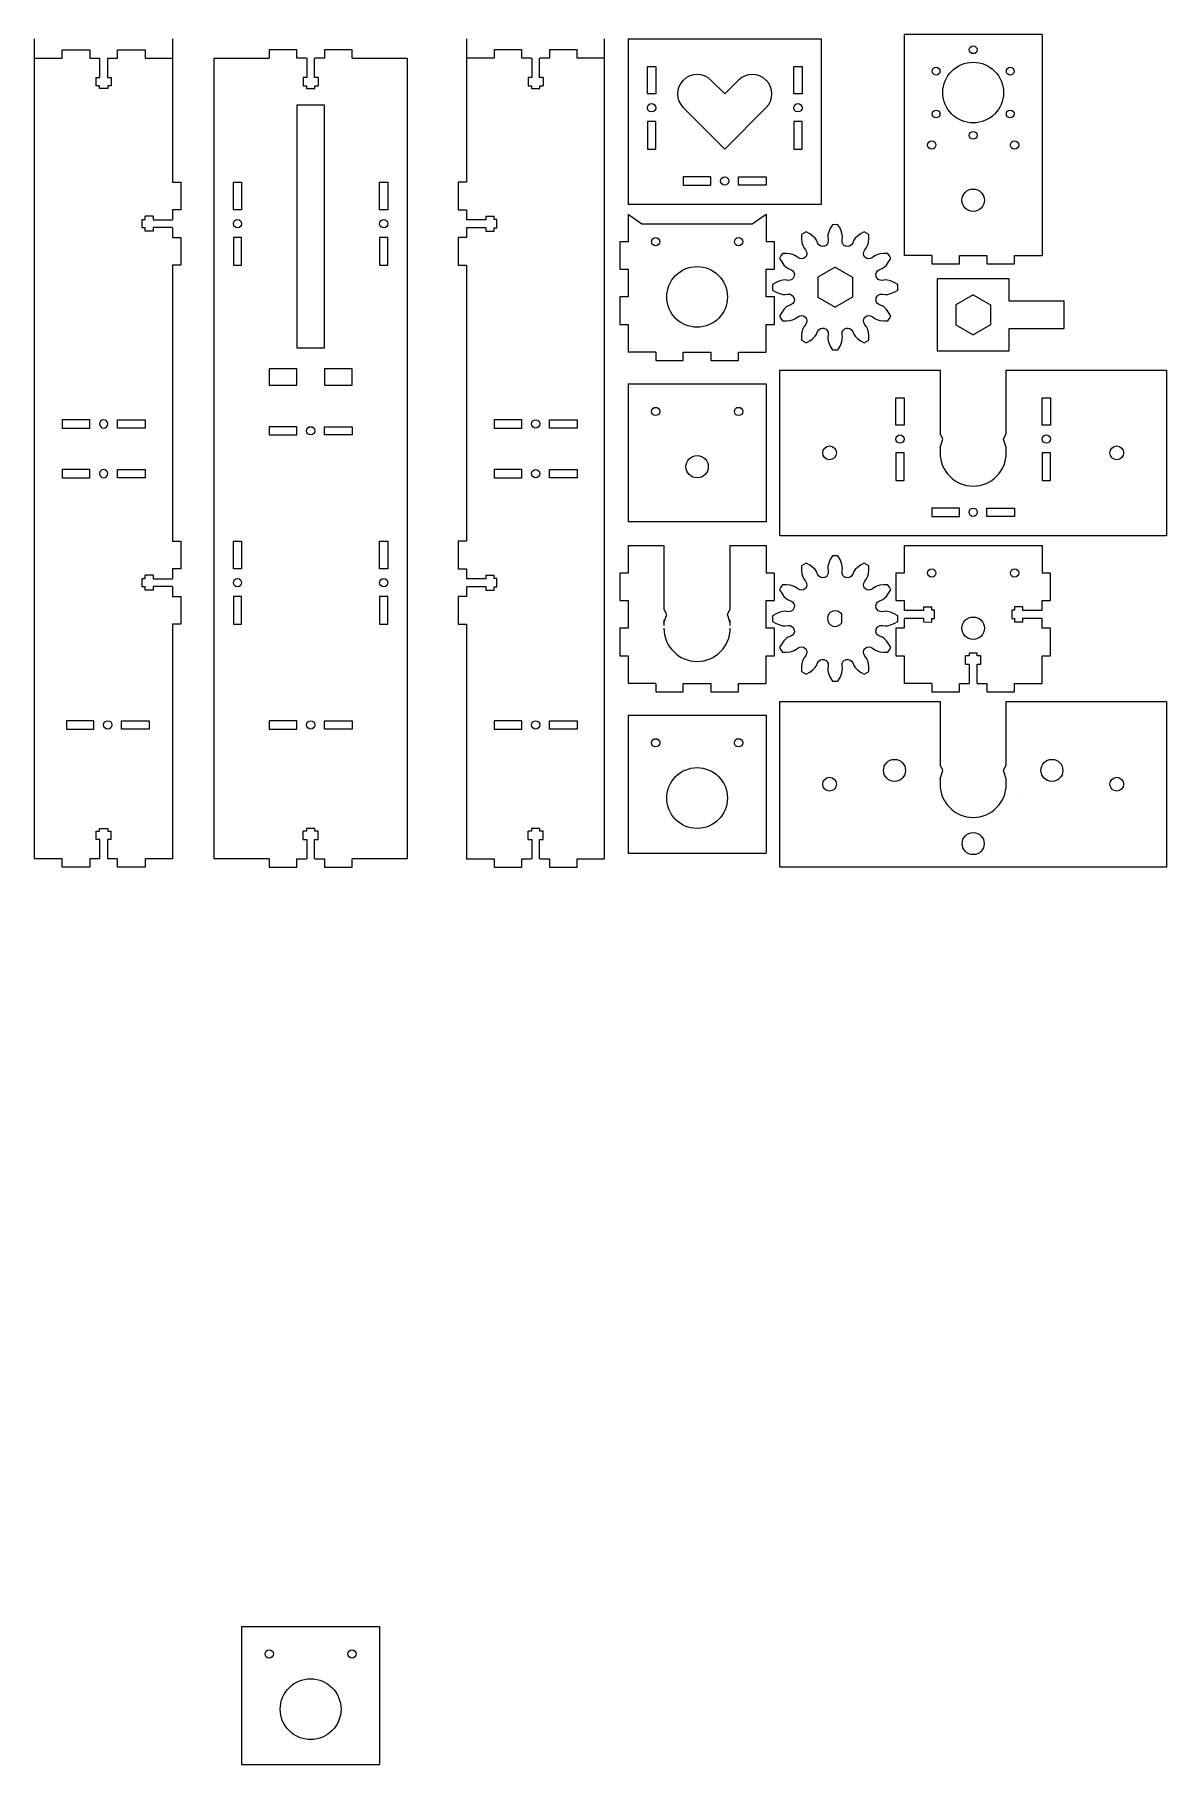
# Model space of a CAD drawing. Header units: millimetres. Extents: x 0 to 410, y -325 to 302.
import ezdxf

# ---------------------------------------------------------------- set-up
doc = ezdxf.new("R2010")
doc.units = ezdxf.units.MM
doc.layers.get('0').update_dxf_attribs({"linetype": 'CONTINUOUS', "lineweight": 25, "true_color": 0x000000})
doc.layers.add('Motor Plate', color=7, linetype='CONTINUOUS', lineweight=0, true_color=0x000000)

# ---------------------------------------------------------------- blocks, each defined once
blk = doc.blocks.new('tabs')
for p, q in [((-2.76, 7), (-2.76, 10)), ((-1.51, 10), (-2.76, 10)), ((-2.76, 7), (-1.41, 7)), ((1.49, 11), (-1.51, 11)), ((-1.51, 11), (-1.51, 10)), ((-1.41, 7), (-1.41, 0)), ((1.41, 0), (1.41, 7)), ((1.41, 7), (2.74, 7)), ((1.49, 10), (1.49, 11)), ((2.75, 10), (1.49, 10)), ((2.74, 7), (2.75, 10)), ((-15, 0), (-15, -3)), ((-5, -3), (-5, 0)), ((-5, 0), (-1.5, 0)), ((1.5, 0), (5, 0)), ((5, 0), (5, -3)), ((15, -3), (15, 0)), ((-15, -3), (-5, -3)), ((5, -3), (15, -3))]:
    blk.add_line(p, q)
blk = doc.blocks.new('slots')
for p, q in [((-5, 1.5), (-15, 1.5)), ((-15, 1.5), (-15, -1.5)), ((-5, -1.5), (-5, 1.5)), ((5, -1.5), (5, 1.5)), ((5, 1.5), (15, 1.5)), ((15, 1.5), (15, -1.5)), ((-15, -1.5), (-5, -1.5)), ((15, -1.5), (5, -1.5)), ((5, -1.5), (5, -1.5))]:
    blk.add_line(p, q)
blk.add_circle((0, 0), 1.5)
blk = doc.blocks.new('tabs no ts')
for p, q in [((-5, -3), (-5, 0)), ((-5, 0), (5, 0)), ((-15, 0), (-15, -3)), ((-15, -3), (-5, -3)), ((5, 0), (5, -3)), ((5, -3), (15, -3)), ((15, -3), (15, 0))]:
    blk.add_line(p, q)

msp = doc.modelspace()

# ---------------------------------------------------------------- linework, layer by layer
for p, q in [((365, 301.5), (315, 301.5)), ((315, 301.5), (315, 271.5)), ((365, 301.5), (365, 221.5)), ((0, 3), (0, 300)), ((50, 300), (50, 248)), ((156.5, 300), (156.5, 248)), ((206.5, 3), (206.5, 300)), ((215, 300), (215, 240)), ((215, 300), (285, 300)), ((285, 240), (285, 300)), ((0, 293), (10, 293)), ((40, 293), (50, 293)), ((65, 293), (85, 293)), ((65, 3), (65, 293)), ((115, 293), (135, 293)), ((135, 293), (135, 3)), ((166.5, 293), (156.5, 293)), ((206.5, 293), (196.5, 293)), ((234.95, 284.95), (235.05, 285.05)), ((234.95, 284.95), (235.05, 285.05)), ((244.95, 285.05), (250, 280)), ((250, 280), (255.05, 285.05)), ((264.95, 285.05), (265.05, 284.95)), ((105, 276), (95, 276)), ((95, 276), (95, 188)), ((105, 188), (105, 276)), ((250, 260), (234.95, 275.05)), ((265.05, 275.05), (250, 260)), ((315, 271.5), (315, 221.5)), ((285, 240), (215, 240)), ((50, 238), (50, 234.41)), ((156.5, 238), (156.5, 234.41)), ((215, 236.5), (215, 226.5)), ((215, 236.5), (220, 233)), ((220, 233), (260, 233)), ((260, 233), (265, 236.5)), ((265, 236.5), (265, 226.5)), ((325, 221.5), (315, 221.5)), ((355, 221.5), (365, 221.5)), ((50, 218), (50, 118)), ((156.5, 218), (156.5, 118)), ((290.05, 217.27), (283.67, 213.59)), ((283.72, 213.68), (283.72, 206.32)), ((289.95, 217.27), (296.33, 213.59)), ((296.27, 213.68), (296.27, 206.32)), ((340, 213), (327, 213)), ((327, 213), (327, 187)), ((340.05, 207.27), (333.67, 203.59)), ((339.95, 207.27), (346.33, 203.59)), ((353, 213), (340, 213)), ((353, 205), (353, 213)), ((283.67, 206.41), (290.05, 202.73)), ((296.33, 206.41), (289.95, 202.73)), ((333.72, 203.68), (333.72, 196.32)), ((346.27, 203.68), (346.27, 196.32)), ((373, 205), (353, 205)), ((373, 195), (373, 205)), ((215, 196.5), (215, 186.5)), ((265, 186.5), (265, 196.5)), ((333.67, 196.41), (340.05, 192.73)), ((346.33, 196.41), (339.95, 192.73)), ((353, 187), (353, 195)), ((353, 195), (373, 195)), ((95, 188), (105, 188)), ((225, 186.5), (215, 186.5)), ((255, 186.5), (265, 186.5)), ((327, 187), (353, 187)), ((85, 180.5), (85, 174.5)), ((95, 180.5), (85, 180.5)), ((95, 174.5), (95, 180.5)), ((105, 180.5), (105, 174.5)), ((115, 180.5), (105, 180.5)), ((115, 174.5), (115, 180.5)), ((270, 180), (328, 180)), ((270, 120), (270, 180)), ((328, 180), (328, 157)), ((352, 180), (410, 180)), ((352, 157), (352, 180)), ((410, 180), (410, 120)), ((85, 174.5), (95, 174.5)), ((105, 174.5), (115, 174.5)), ((215, 175), (265, 175)), ((215, 175), (215, 125)), ((265, 175), (265, 125)), ((329, 155), (328, 157)), ((351, 155), (352, 157)), ((328, 152), (329, 155)), ((328, 152), (328, 150)), ((352, 152), (351, 155)), ((352, 150), (352, 152)), ((352, 150), (352, 150)), ((265, 125), (215, 125)), ((410, 120), (270, 120)), ((215, 116.5), (215, 106.5)), ((215, 116.5), (228, 116.5)), ((228, 116.5), (228, 93.5)), ((252, 93.5), (252, 116.5)), ((252, 116.5), (265, 116.5)), ((265, 116.5), (265, 106.5)), ((315, 116.5), (315, 106.5)), ((315, 116.5), (365, 116.5)), ((365, 116.5), (365, 106.5)), ((50, 108), (50, 104.41)), ((156.5, 108), (156.5, 104.41)), ((50, 88), (50, 3)), ((156.5, 88), (156.5, 3)), ((229, 91.5), (228, 93.5)), ((228, 88.5), (229, 91.5)), ((228, 89.5), (228, 87.5)), ((251, 91.5), (252, 93.5)), ((252, 88.5), (251, 91.5)), ((252, 87.5), (252, 89.5)), ((292.35, 91.61), (292.35, 88.39)), ((252, 87.5), (252, 87.5)), ((215, 76.5), (215, 66.5)), ((265, 66.5), (265, 76.5)), ((315, 76.5), (315, 66.5)), ((365, 66.5), (365, 76.5)), ((225, 66.5), (215, 66.5)), ((255, 66.5), (265, 66.5)), ((325, 66.5), (315, 66.5)), ((355, 66.5), (365, 66.5)), ((270, 60), (328, 60)), ((270, 0), (270, 60)), ((328, 60), (328, 37)), ((352, 60), (410, 60)), ((352, 37), (352, 60)), ((410, 60), (410, 0)), ((215, 55), (265, 55)), ((215, 55), (215, 5)), ((265, 55), (265, 5)), ((329, 35), (328, 37)), ((328, 32), (329, 35)), ((328, 32), (328, 30)), ((351, 35), (352, 37)), ((352, 32), (351, 35)), ((352, 30), (352, 32)), ((352, 30), (352, 30)), ((356.59, 27.07), (356.59, 27.07)), ((10, 3), (0, 3)), ((50, 3), (40, 3)), ((85, 3), (65, 3)), ((85, 3), (85, 3)), ((135, 3), (115, 3)), ((156.5, 3), (166.5, 3)), ((196.5, 3), (206.5, 3)), ((215, 5), (265, 5)), ((410, 0), (270, 0)), ((75, -275), (125, -275)), ((75, -275), (75, -325)), ((125, -275), (125, -325)), ((75, -325), (125, -325))]:
    msp.add_line(p, q)
at = {"color": 7, "true_color": 0xffffff}
for points in [[(293.81, 224.91), (293.27, 225.17), (292.84, 225.63), (292.57, 226.28), (292.49, 227.11), (292.66, 228.12), (292.6, 228.96), (292.31, 230.09), (291.77, 231.35), (291.01, 232.66), (290, 232.68), (288.99, 232.66), (288.23, 231.35), (287.69, 230.09), (287.4, 228.96), (287.34, 228.12), (287.51, 227.11), (287.43, 226.28), (287.16, 225.63), (286.73, 225.17), (286.19, 224.91), (286.02, 224.87), (285.85, 224.82), (285.24, 224.77), (284.64, 224.96), (284.08, 225.38), (283.6, 226.06), (283.24, 227.02), (282.77, 227.72), (281.95, 228.55), (280.86, 229.37), (279.54, 230.12), (278.66, 229.64), (277.8, 229.12), (277.79, 227.6), (277.96, 226.24), (278.27, 225.12), (278.64, 224.36), (279.29, 223.57), (279.64, 222.81), (279.73, 222.12), (279.59, 221.5), (279.24, 221), (279.12, 220.88), (279, 220.76), (278.5, 220.41), (277.88, 220.27), (277.19, 220.36), (276.43, 220.71), (275.64, 221.36), (274.88, 221.73), (273.76, 222.04), (272.4, 222.21), (270.88, 222.2), (270.36, 221.34), (269.88, 220.46), (270.63, 219.14), (271.45, 218.05), (272.28, 217.23), (272.98, 216.76), (273.94, 216.4), (274.62, 215.92), (275.04, 215.36), (275.23, 214.76), (275.18, 214.15), (275.13, 213.98), (275.09, 213.81), (274.83, 213.27), (274.37, 212.84), (273.72, 212.57), (272.89, 212.49), (271.88, 212.66), (271.04, 212.6), (269.91, 212.31), (268.65, 211.77), (267.34, 211.01), (267.32, 210), (267.34, 208.99), (268.65, 208.23), (269.91, 207.69), (271.04, 207.4), (271.88, 207.34), (272.89, 207.51), (273.72, 207.43), (274.37, 207.16), (274.83, 206.73), (275.09, 206.19), (275.13, 206.02), (275.18, 205.85), (275.23, 205.24), (275.04, 204.64), (274.62, 204.08), (273.94, 203.6), (272.98, 203.24), (272.28, 202.77), (271.45, 201.95), (270.63, 200.86), (269.88, 199.54), (270.36, 198.66), (270.88, 197.8), (272.4, 197.79), (273.76, 197.96), (274.88, 198.27), (275.64, 198.64), (276.43, 199.29), (277.19, 199.64), (277.88, 199.73), (278.5, 199.59), (279, 199.24), (279.12, 199.12), (279.24, 199), (279.59, 198.5), (279.73, 197.88), (279.64, 197.19), (279.29, 196.43), (278.64, 195.64), (278.27, 194.88), (277.96, 193.76), (277.79, 192.4), (277.8, 190.88), (278.66, 190.36), (279.54, 189.88), (280.86, 190.63), (281.95, 191.45), (282.77, 192.28), (283.24, 192.98), (283.6, 193.94), (284.08, 194.62), (284.64, 195.04), (285.24, 195.23), (285.85, 195.18), (286.02, 195.13), (286.19, 195.09), (286.73, 194.83), (287.16, 194.37), (287.43, 193.72), (287.51, 192.89), (287.34, 191.88), (287.4, 191.04), (287.69, 189.91), (288.23, 188.65), (288.99, 187.34), (290, 187.32), (291.01, 187.34), (291.77, 188.65), (292.31, 189.91), (292.6, 191.04), (292.66, 191.88), (292.49, 192.89), (292.57, 193.72), (292.84, 194.37), (293.27, 194.83), (293.81, 195.09), (293.98, 195.13), (294.15, 195.18), (294.76, 195.23), (295.36, 195.04), (295.92, 194.62), (296.4, 193.94), (296.76, 192.98), (297.23, 192.28), (298.05, 191.45), (299.14, 190.63), (300.46, 189.88), (301.34, 190.36), (302.2, 190.88), (302.21, 192.4), (302.04, 193.76), (301.73, 194.88), (301.36, 195.64), (300.71, 196.43), (300.36, 197.19), (300.27, 197.88), (300.41, 198.5), (300.76, 199), (300.88, 199.12), (301, 199.24), (301.5, 199.59), (302.12, 199.73), (302.81, 199.64), (303.57, 199.29), (304.36, 198.64), (305.12, 198.27), (306.24, 197.96), (307.6, 197.79), (309.12, 197.8), (309.64, 198.66), (310.12, 199.54), (309.37, 200.86), (308.55, 201.95), (307.72, 202.77), (307.02, 203.24), (306.06, 203.6), (305.38, 204.08), (304.96, 204.64), (304.77, 205.24), (304.82, 205.85), (304.87, 206.02), (304.91, 206.19), (305.17, 206.73), (305.63, 207.16), (306.28, 207.43), (307.11, 207.51), (308.12, 207.34), (308.96, 207.4), (310.09, 207.69), (311.35, 208.23), (312.66, 208.99), (312.68, 210), (312.66, 211.01), (311.35, 211.77), (310.09, 212.31), (308.96, 212.6), (308.12, 212.66), (307.11, 212.49), (306.28, 212.57), (305.63, 212.84), (305.17, 213.27), (304.91, 213.81), (304.87, 213.98), (304.82, 214.15), (304.77, 214.76), (304.96, 215.36), (305.38, 215.92), (306.06, 216.4), (307.02, 216.76), (307.72, 217.23), (308.55, 218.05), (309.37, 219.14), (310.12, 220.46), (309.64, 221.34), (309.12, 222.2), (307.6, 222.21), (306.24, 222.04), (305.12, 221.73), (304.36, 221.36), (303.57, 220.71), (302.81, 220.36), (302.12, 220.27), (301.5, 220.41), (301, 220.76), (300.88, 220.88), (300.76, 221), (300.41, 221.5), (300.27, 222.12), (300.36, 222.81), (300.71, 223.57), (301.36, 224.36), (301.73, 225.12), (302.04, 226.24), (302.21, 227.6), (302.2, 229.12), (301.34, 229.64), (300.46, 230.12), (299.14, 229.37), (298.05, 228.55), (297.23, 227.72), (296.76, 227.02), (296.4, 226.06), (295.92, 225.38), (295.36, 224.96), (294.76, 224.77), (294.15, 224.82), (293.98, 224.87)], [(293.81, 104.91), (293.27, 105.17), (292.84, 105.63), (292.57, 106.28), (292.49, 107.11), (292.66, 108.12), (292.6, 108.96), (292.31, 110.09), (291.77, 111.35), (291.01, 112.66), (290, 112.68), (288.99, 112.66), (288.23, 111.35), (287.69, 110.09), (287.4, 108.96), (287.34, 108.12), (287.51, 107.11), (287.43, 106.28), (287.16, 105.63), (286.73, 105.17), (286.19, 104.91), (286.02, 104.87), (285.85, 104.82), (285.24, 104.77), (284.64, 104.96), (284.08, 105.38), (283.6, 106.06), (283.24, 107.02), (282.77, 107.72), (281.95, 108.55), (280.86, 109.37), (279.54, 110.12), (278.66, 109.64), (277.8, 109.12), (277.79, 107.6), (277.96, 106.24), (278.27, 105.12), (278.64, 104.36), (279.29, 103.57), (279.64, 102.81), (279.73, 102.12), (279.59, 101.5), (279.24, 101), (279.12, 100.88), (279, 100.76), (278.5, 100.41), (277.88, 100.27), (277.19, 100.36), (276.43, 100.71), (275.64, 101.36), (274.88, 101.73), (273.76, 102.04), (272.4, 102.21), (270.88, 102.2), (270.36, 101.34), (269.88, 100.46), (270.63, 99.14), (271.45, 98.05), (272.28, 97.23), (272.98, 96.76), (273.94, 96.4), (274.62, 95.92), (275.04, 95.36), (275.23, 94.76), (275.18, 94.15), (275.13, 93.98), (275.09, 93.81), (274.83, 93.27), (274.37, 92.84), (273.72, 92.57), (272.89, 92.49), (271.88, 92.66), (271.04, 92.6), (269.91, 92.31), (268.65, 91.77), (267.34, 91.01), (267.32, 90), (267.34, 88.99), (268.65, 88.23), (269.91, 87.69), (271.04, 87.4), (271.88, 87.34), (272.89, 87.51), (273.72, 87.43), (274.37, 87.16), (274.83, 86.73), (275.09, 86.19), (275.13, 86.02), (275.18, 85.85), (275.23, 85.24), (275.04, 84.64), (274.62, 84.08), (273.94, 83.6), (272.98, 83.24), (272.28, 82.77), (271.45, 81.95), (270.63, 80.86), (269.88, 79.54), (270.36, 78.66), (270.88, 77.8), (272.4, 77.79), (273.76, 77.96), (274.88, 78.27), (275.64, 78.64), (276.43, 79.29), (277.19, 79.64), (277.88, 79.73), (278.5, 79.59), (279, 79.24), (279.12, 79.12), (279.24, 79), (279.59, 78.5), (279.73, 77.88), (279.64, 77.19), (279.29, 76.43), (278.64, 75.64), (278.27, 74.88), (277.96, 73.76), (277.79, 72.4), (277.8, 70.88), (278.66, 70.36), (279.54, 69.88), (280.86, 70.63), (281.95, 71.45), (282.77, 72.28), (283.24, 72.98), (283.6, 73.94), (284.08, 74.62), (284.64, 75.04), (285.24, 75.23), (285.85, 75.18), (286.02, 75.13), (286.19, 75.09), (286.73, 74.83), (287.16, 74.37), (287.43, 73.72), (287.51, 72.89), (287.34, 71.88), (287.4, 71.04), (287.69, 69.91), (288.23, 68.65), (288.99, 67.34), (290, 67.32), (291.01, 67.34), (291.77, 68.65), (292.31, 69.91), (292.6, 71.04), (292.66, 71.88), (292.49, 72.89), (292.57, 73.72), (292.84, 74.37), (293.27, 74.83), (293.81, 75.09), (293.98, 75.13), (294.15, 75.18), (294.76, 75.23), (295.36, 75.04), (295.92, 74.62), (296.4, 73.94), (296.76, 72.98), (297.23, 72.28), (298.05, 71.45), (299.14, 70.63), (300.46, 69.88), (301.34, 70.36), (302.2, 70.88), (302.21, 72.4), (302.04, 73.76), (301.73, 74.88), (301.36, 75.64), (300.71, 76.43), (300.36, 77.19), (300.27, 77.88), (300.41, 78.5), (300.76, 79), (300.88, 79.12), (301, 79.24), (301.5, 79.59), (302.12, 79.73), (302.81, 79.64), (303.57, 79.29), (304.36, 78.64), (305.12, 78.27), (306.24, 77.96), (307.6, 77.79), (309.12, 77.8), (309.64, 78.66), (310.12, 79.54), (309.37, 80.86), (308.55, 81.95), (307.72, 82.77), (307.02, 83.24), (306.06, 83.6), (305.38, 84.08), (304.96, 84.64), (304.77, 85.24), (304.82, 85.85), (304.87, 86.02), (304.91, 86.19), (305.17, 86.73), (305.63, 87.16), (306.28, 87.43), (307.11, 87.51), (308.12, 87.34), (308.96, 87.4), (310.09, 87.69), (311.35, 88.23), (312.66, 88.99), (312.68, 90), (312.66, 91.01), (311.35, 91.77), (310.09, 92.31), (308.96, 92.6), (308.12, 92.66), (307.11, 92.49), (306.28, 92.57), (305.63, 92.84), (305.17, 93.27), (304.91, 93.81), (304.87, 93.98), (304.82, 94.15), (304.77, 94.76), (304.96, 95.36), (305.38, 95.92), (306.06, 96.4), (307.02, 96.76), (307.72, 97.23), (308.55, 98.05), (309.37, 99.14), (310.12, 100.46), (309.64, 101.34), (309.12, 102.2), (307.6, 102.21), (306.24, 102.04), (305.12, 101.73), (304.36, 101.36), (303.57, 100.71), (302.81, 100.36), (302.12, 100.27), (301.5, 100.41), (301, 100.76), (300.88, 100.88), (300.76, 101), (300.41, 101.5), (300.27, 102.12), (300.36, 102.81), (300.71, 103.57), (301.36, 104.36), (301.73, 105.12), (302.04, 106.24), (302.21, 107.6), (302.2, 109.12), (301.34, 109.64), (300.46, 110.12), (299.14, 109.37), (298.05, 108.55), (297.23, 107.72), (296.76, 107.02), (296.4, 106.06), (295.92, 105.38), (295.36, 104.96), (294.76, 104.77), (294.15, 104.82), (293.98, 104.87)]]:
    msp.add_lwpolyline(points, close=True, dxfattribs=at)
for centre, radius in [((340, 280.5), 11), ((325, 261.5), 1.5), ((355, 261.5), 1.5), ((340, 241.5), 4.05), ((225, 226.5), 1.5), ((255, 226.5), 1.5), ((240, 206.5), 11), ((225, 165), 1.5), ((255, 165), 1.5), ((288, 150), 2.5), ((392, 150), 2.5), ((240, 145), 4.05), ((240, 145), 0), ((325, 106.5), 1.5), ((355, 106.5), 1.5), ((340, 86.5), 4.05), ((225, 45), 1.5), ((255, 45), 1.5), ((311.5, 35), 4), ((368.5, 35), 4), ((240, 25), 11), ((288, 30), 2.5), ((392, 30), 2.5), ((240, 25), 0), ((340, 8.5), 4), ((85, -285), 1.5), ((115, -285), 1.5), ((100, -305), 11), ((100, -305), 0)]:
    msp.add_circle(centre, radius)
for centre, radius, start, end in [((239.9, 280), 7, 135, 225), ((240, 280.1), 7, 45, 135), ((260, 280.1), 7, 45, 135), ((260.1, 280), 7, 315, 45), ((340, 150), 12, 180, 0), ((290, 90), 2.83, 33.37658, 326.6072), ((240, 86.5), 12, 180, 0), ((340, 30), 12, 180, 0)]:
    msp.add_arc(centre, radius, start, end)
at = {"layer": 'Motor Plate'}
for centre in [(340, 296), (326.58, 288.25), (353.42, 288.25), (326.58, 272.75), (353.42, 272.75), (340, 265)]:
    msp.add_circle(centre, 1.4, dxfattribs=at)

# ---------------------------------------------------------------- block references
at = {"yscale": -1}
for name, p, rotation in [('tabs', (25, 293), 360), ('tabs', (50, 233), 270), ('slots', (25, 160.5), 180), ('slots', (25, 142.5), 180), ('tabs', (50, 103), 270), ('tabs', (25, 3), 180)]:
    msp.add_blockref(name, p, dxfattribs=dict(at, rotation=rotation))
for name, p, rotation in [('tabs', (100, 293), 180), ('tabs', (181.5, 293), 180), ('slots', (223.5, 275), 90), ('slots', (276.5, 275), 90), ('slots', (73.5, 233), 90), ('slots', (126.5, 233), 90), ('tabs', (156.5, 233), 270), ('tabs no ts', (215, 211.5), 270), ('tabs no ts', (265, 211.5), 90), ('slots', (313.5, 155), 90), ('slots', (366.5, 155), 90), ('slots', (73.5, 103), 90), ('slots', (126.5, 103), 90), ('tabs', (156.5, 103), 270), ('tabs no ts', (215, 91.5), 270), ('tabs no ts', (265, 91.5), 90), ('tabs', (315, 91.5), 270), ('tabs', (365, 91.5), 90)]:
    msp.add_blockref(name, p, dxfattribs=dict(rotation=rotation))
for name, p in [('slots', (250, 248.5)), ('tabs no ts', (340, 221.5)), ('tabs no ts', (240, 186.5)), ('slots', (100, 158)), ('slots', (181.5, 160.5)), ('slots', (181.5, 142.5)), ('slots', (340, 128.5)), ('tabs', (340, 66.5)), ('tabs no ts', (240, 66.5)), ('slots', (26.5, 51.5)), ('slots', (100, 51.5)), ('slots', (181.5, 51.5)), ('tabs', (100, 3)), ('tabs', (181.5, 3))]:
    msp.add_blockref(name, p)

doc.saveas('drawing.dxf')
